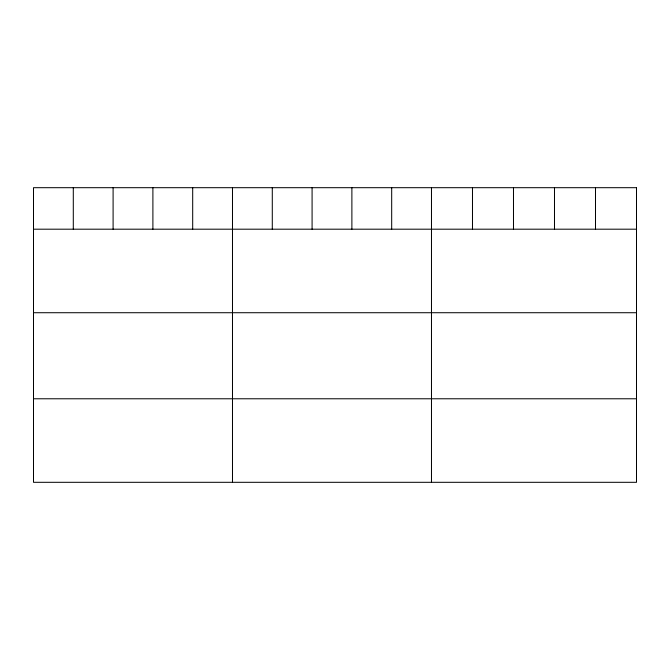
<?xml version="1.0" encoding="UTF-8"?>
<svg xmlns="http://www.w3.org/2000/svg" width="670" height="670" viewBox="0 0 670 670"><rect width="100%" height="100%" fill="white"/><g stroke="black" fill="none" stroke-linecap="round" stroke-linejoin="round"><path stroke-width="1" d="M33.5 229.19L636.5 229.19M33.5 312.722L636.5 312.722M33.5 398.776L636.5 398.776M595.496 187.692L595.496 229.19M554.492 187.692L554.492 229.19M513.488 187.692L513.488 229.19M472.484 187.692L472.484 229.19M431.48 187.692L431.48 482.308M391.682 187.692L391.682 229.19M351.884 187.692L351.884 229.19M312.086 187.692L312.086 229.19M272.288 187.692L272.288 229.19M232.49 187.692L232.49 482.308M192.692 187.692L192.692 229.19M152.894 187.692L152.894 229.19M113.096 187.692L113.096 229.19M73.298 187.692L73.298 229.19M636.5 187.692L33.5 187.692L33.5 482.308L636.5 482.308L636.5 187.692"/></g></svg>
